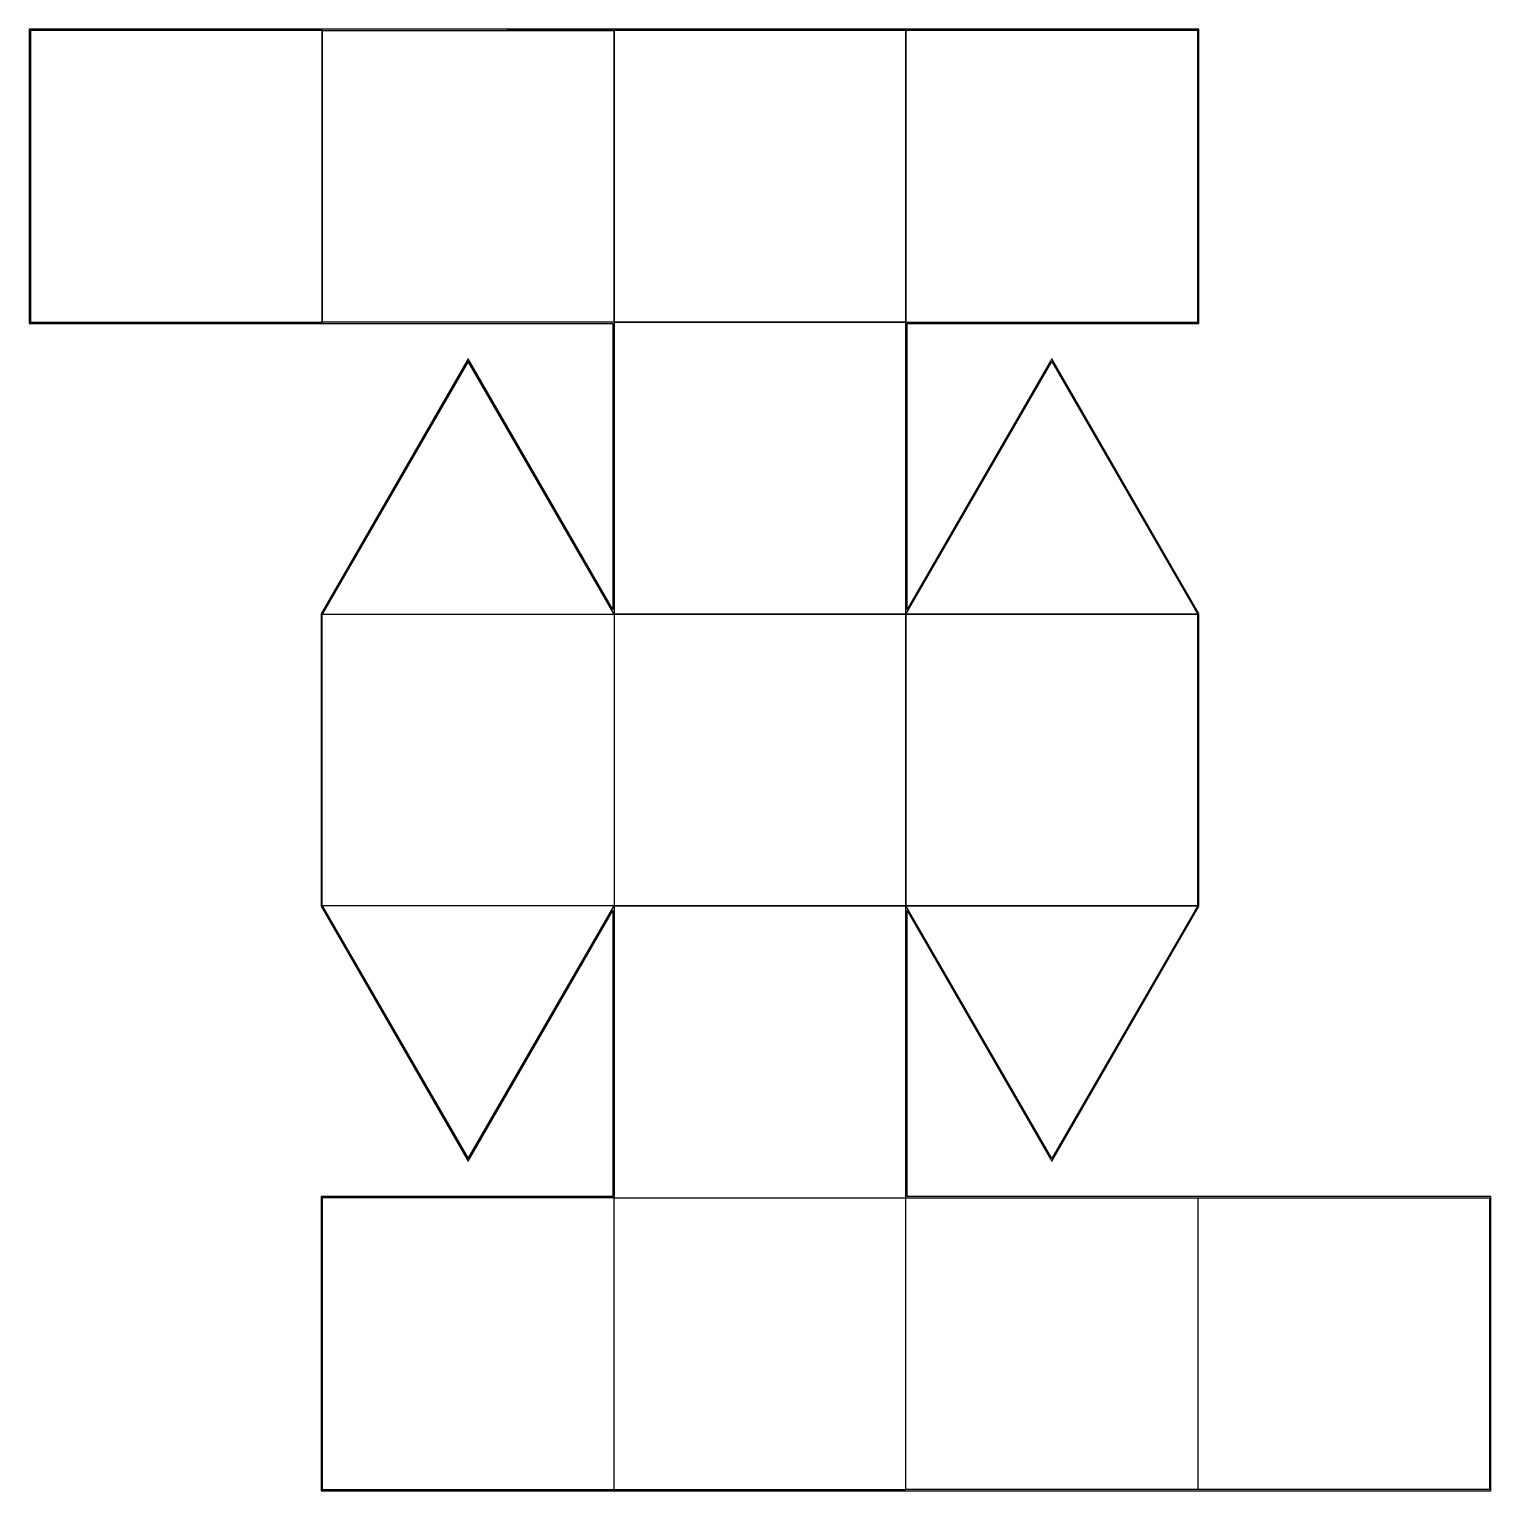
# Model space of a CAD drawing. Header units: millimetres. Extents: x -175 to 175, y -175 to 175.
import ezdxf

# ---------------------------------------------------------------- set-up
doc = ezdxf.new("R2010")
doc.units = ezdxf.units.MM
doc.layers.get('0').update_dxf_attribs({"linetype": 'CONTINUOUS'})

msp = doc.modelspace()

# ---------------------------------------------------------------- linework, layer by layer
for p, q in [((-105, 175), (-35, 175)), ((-105, 175), (-105, 105)), ((35, 175), (-35, 175)), ((105, 175), (35, 175)), ((105, 105), (105, 175)), ((-35, 105), (-105, 105)), ((-35, 105), (-35, 35)), ((35, 35), (35, 105)), ((35, 105), (105, 105)), ((35, 35), (-35, 35)), ((-35, 35), (-35, -35)), ((-35, 35), (35, 35)), ((35, -35), (35, 35)), ((35, 35), (35, -35)), ((35, 35), (105, 35)), ((105, -35), (105, 35)), ((-35, -35), (35, -35)), ((105, -35), (35, -35)), ((105, -105), (105, -175)), ((-35, -175), (35, -175))]:
    msp.add_line(p, q)
for points in [[(35.3, -36.12), (70, -96.22), (105.3, -35.08), (105.3, 35.08), (70, 96.22), (35.3, 36.12), (35.3, 104.7), (105.3, 104.7), (105.3, 175.3), (25.89, 175.3), (-60.75, 175.3), (-28.19, 175.3), (-175.3, 175.3), (-175.3, 104.7), (-77.24, 104.7), (-35.3, 104.7), (-35.3, 36.12), (-70, 96.22), (-105.3, 35.08), (-105.3, -35.08), (-70, -96.22), (-35.3, -36.12), (-35.3, -104.7), (-105.3, -104.7), (-105.3, -175.3), (-25, -175.3), (25, -175.3), (75, -175.3), (175.3, -175.3), (175.3, -104.7), (74.99, -104.7), (35.3, -104.7)], [(-105, 105), (-105, 175), (-175, 175), (-175, 105)], [(35, 105), (-35, 105), (35, 105), (35, 175)], [(-35, 175), (-35, 105)], [(-105, 35), (-35, 35), (-70, 95.62)], [(105, 35), (35, 35), (70, 95.62)], [(-35, 35), (-35, -35), (-105, -35), (-70, -95.62), (-35, -35), (-105, -35), (-105, 35)], [(35, -35), (-35, -35), (-35, -105), (35, -105)], [(35, -35), (105, -35), (70, -95.62)], [(-35, -175), (-35, -105), (-105, -105), (-105, -175)], [(175, -175), (105, -175), (35, -175), (35, -105), (105, -105), (175, -105)]]:
    msp.add_lwpolyline(points, close=True)

doc.saveas('drawing.dxf')
